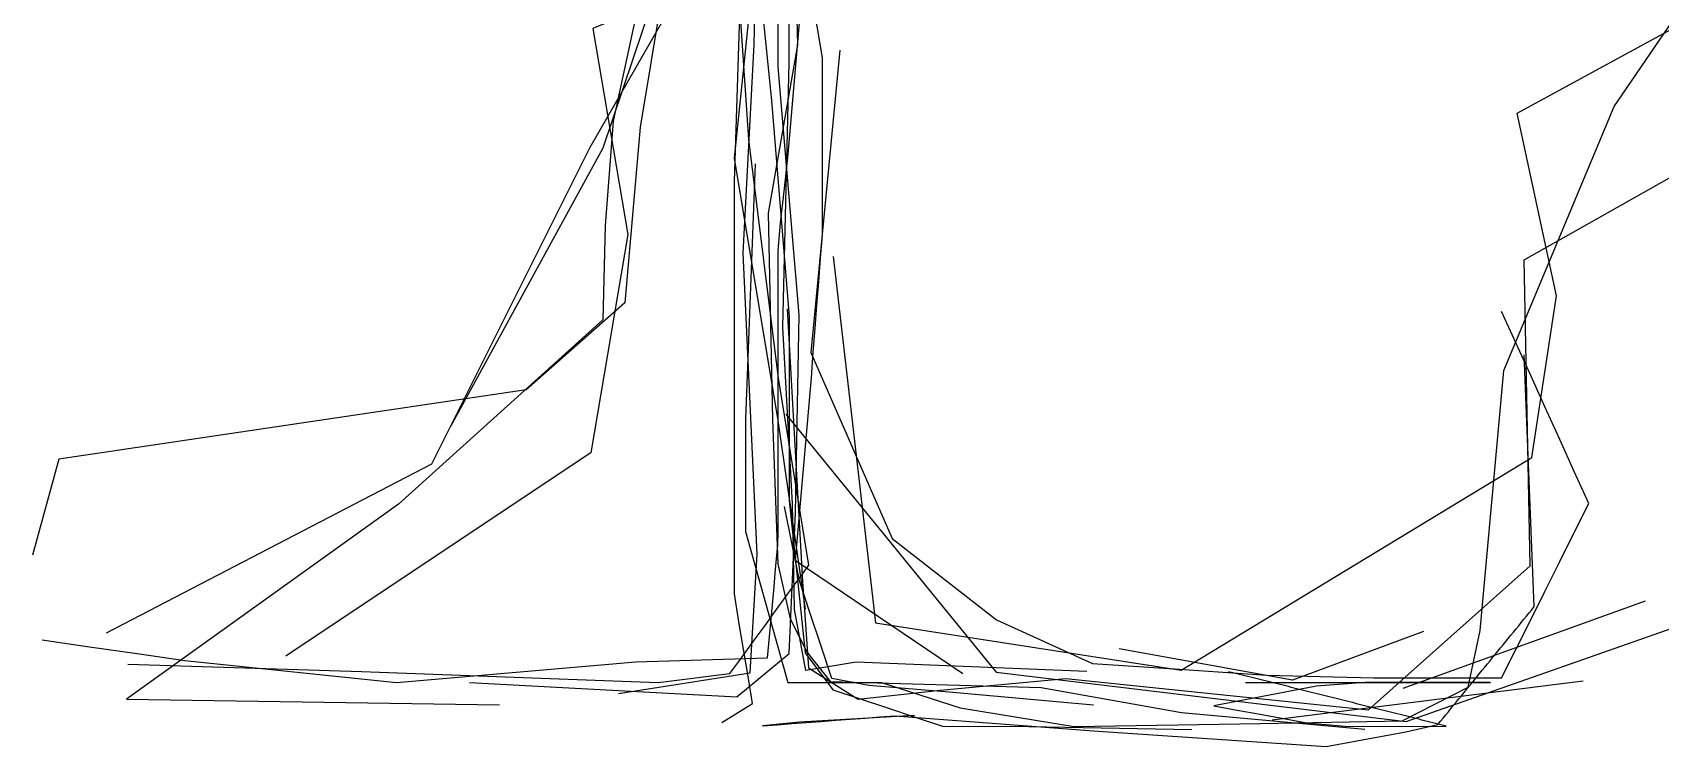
# Model space of a CAD drawing. Header units: metres. Extents: x 30 to 6769, y 117 to 5736.
# Drawn here: x 1317 to 2312, y 478 to 914 of the extents above; entities that cross this region are included whole.
import ezdxf

# ---------------------------------------------------------------- set-up
doc = ezdxf.new("R2010")
doc.units = ezdxf.units.M
doc.layers.add('FLOOR_0', color=1, linetype='Continuous')
doc.layers.add('FLOOR_1', color=2, linetype='Continuous')

msp = doc.modelspace()

# ---------------------------------------------------------------- linework, layer by layer
at = {"layer": 'FLOOR_0', "color": 6}
msp.add_lwpolyline([(1938.59, 2090.39), (1984.66, 2005.01), (2074.66, 1918.76), (2147.18, 1793.9), (2168.71, 1666.83), (2168.71, 1560.6), (2164.13, 1512.97), (2155.97, 1494.61), (2147.81, 1476.24), (2141.89, 1458.54), (2141.89, 1442.59), (2141.89, 1426.64), (2141.89, 1410.69), (2141.89, 1394.74), (2150.29, 1281.43), (2158.94, 1123.44), (2132.64, 1024.3), (1941.19, 984.79), (1770.87, 973.09), (1696, 933.53), (1665.72, 843.48), (1572.6, 673.32)], dxfattribs=at)
at = {"layer": 'FLOOR_0', "color": 1}
for points in [[(2215.03, 1400.56), (2112.96, 1324.5), (2135.95, 1134.7), (2142.08, 992.04), (2129.54, 989.76), (2116.99, 987.47), (2104.45, 985.19), (2091.9, 982.91), (2079.36, 980.63), (1954.84, 972.67), (1894.34, 968.34), (1775.1, 953.26), (1686.57, 927.04), (1671.98, 859.86), (1669.53, 827.99), (1667.08, 796.11), (1665.72, 738.5), (1540.72, 625.85), (1374.38, 506.68), (1602.46, 503.18)], [(2209.01, 1384.98), (2153.84, 1282.01), (2148.07, 1152.05), (2134.3, 1040.94), (2097.69, 1012.16), (2061.08, 983.38), (1928.09, 966.38), (1780.37, 966.38), (1659.54, 916.63), (1680.93, 790.57), (1658.29, 657.24), (1565.09, 595.08), (1471.88, 532.91)], [(2167.64, 548), (2087.39, 518.24), (1981.39, 537.34)]]:
    msp.add_lwpolyline(points, dxfattribs=at)
at = {"layer": 'FLOOR_0', "color": 2}
for points in [[(2236.05, 1346.59), (2202.24, 1196.87), (2185.27, 1079.94), (2133.33, 1023.67), (1985.84, 993.22), (1843.86, 969.88), (1784.26, 950), (1702.35, 921.5), (1657.48, 843.51), (1560.89, 650.24), (1362.02, 546.93)], [(1701.71, 936.26), (1688.6, 856.25), (1679.14, 748.87), (1618.76, 695.75), (1475.96, 674.58), (1333.15, 653.42), (1316.99, 594.61)]]:
    msp.add_lwpolyline(points, dxfattribs=at)
at = {"layer": 'FLOOR_0', "color": 5}
msp.add_lwpolyline([(2303.17, 566.54), (2154.9, 513.2)], dxfattribs=at)
at = {"layer": 'FLOOR_0', "color": 4}
msp.add_lwpolyline([(2265.19, 517.61), (2075.11, 493.88)], dxfattribs=at)
at = {"layer": 'FLOOR_1', "color": 5}
for points in [[(1752.91, 1289.15), (1760.34, 1183.81), (1773.03, 1110.61), (1773.03, 1084.47), (1773.03, 1058.33), (1799.85, 898.72), (1799.85, 842.47), (1799.74, 790.47), (1798.64, 776.15), (1797.54, 761.82), (1796.44, 747.49), (1795.34, 733.16), (1794.23, 718.83), (1793.01, 703.14), (1783.32, 591.66), (1885.91, 522.42)], [(1961.64, 523.53), (1820.71, 529.25), (1789.85, 524.1), (1783, 561.36), (1781.78, 625.97), (1775.78, 733.94), (1779.73, 895.5), (1779.32, 1005.69)], [(1856.37, 496.69), (1786.01, 492.63), (1763.37, 490.27), (1772.35, 490.96), (1781.33, 491.66), (1790.31, 492.35), (1799.29, 493.04), (1808.26, 493.73), (1817.24, 494.42), (1826.22, 495.11), (1835.2, 495.8), (1844.18, 496.49), (1968.56, 487.1), (2108.12, 477.74), (2156.78, 486.6), (2176.4, 491.19), (2177.99, 493.13), (2179.59, 495.08), (2181.18, 497.03), (2182.77, 498.98), (2184.36, 500.92), (2185.96, 502.87), (2187.55, 504.82), (2189.14, 506.77), (2190.73, 508.71), (2192.33, 510.66), (2193.92, 512.61), (2195.51, 514.56), (2197.1, 516.5), (2198.7, 518.45), (2200.29, 520.4), (2201.88, 522.35), (2203.48, 524.29), (2205.07, 526.24), (2206.66, 528.19), (2208.25, 530.14), (2209.85, 532.08), (2211.44, 534.03), (2213.03, 535.98), (2214.62, 537.93), (2216.22, 539.87), (2217.81, 541.82), (2219.4, 543.77), (2220.99, 545.72), (2222.59, 547.66), (2224.18, 549.61), (2225.77, 551.56), (2227.36, 553.51), (2228.96, 555.45), (2230.55, 557.4), (2232.14, 559.35), (2233.74, 561.3), (2235.33, 563.25), (2229.07, 717.02)], [(2058.79, 516.82), (2208.54, 516.82), (2189.36, 516.82), (2170.18, 516.82), (2151, 516.82), (2131.82, 516.82), (2102.14, 514.67), (2039.43, 502.52), (2053.61, 499.94), (2067.78, 497.37), (2081.96, 494.79), (2096.13, 492.21), (2121.82, 489.99), (2181.49, 490.14), (2179.83, 490.56), (2178.16, 490.98), (2176.5, 491.39), (2174.83, 491.81), (2173.17, 492.22), (2171.51, 492.64), (2169.84, 493.06), (2168.18, 493.47), (2166.52, 493.89), (2164.85, 494.31), (2163.19, 494.72), (2161.52, 495.14), (2159.86, 495.55), (2158.2, 495.97), (2156.53, 496.39), (2154.87, 496.8), (2153.2, 497.22), (2151.54, 497.63), (2149.88, 498.05), (2148.21, 498.47), (2146.55, 498.88), (2144.89, 499.3), (2143.22, 499.72), (2141.56, 500.13), (2139.89, 500.55), (2138.23, 500.96), (2136.57, 501.38), (2134.9, 501.8), (2133.24, 502.21), (2131.58, 502.63), (2129.91, 503.04), (2128.25, 503.46), (2126.58, 503.88), (2124.92, 504.29), (2123.26, 504.71), (2121.59, 505.13), (2119.93, 505.54), (2118.26, 505.96), (2116.6, 506.37), (2114.94, 506.79), (2113.27, 507.21), (2111.61, 507.62), (2109.95, 508.04), (2108.28, 508.45), (2106.62, 508.87), (2104.95, 509.29), (2103.29, 509.7), (2101.63, 510.12), (2099.96, 510.54), (2098.3, 510.95), (2096.64, 511.37), (2094.97, 511.78), (2093.31, 512.2), (2091.64, 512.62), (2089.98, 513.03), (2088.32, 513.45), (2086.65, 513.86), (2084.99, 514.28), (2083.32, 514.7), (2081.66, 515.11), (2080, 515.53), (2078.33, 515.95), (2076.67, 516.36), (2075.01, 516.78), (2073.34, 517.19), (2071.68, 517.61), (2070.01, 518.03), (2068.35, 518.44), (2066.69, 518.86), (2065.02, 519.27), (2063.36, 519.69), (2061.7, 520.11), (2060.03, 520.52), (2058.37, 520.94), (2056.7, 521.36), (2055.04, 521.77), (2053.38, 522.19), (2051.71, 522.6), (2050.05, 523.02), (2048.39, 523.44)]]:
    msp.add_lwpolyline(points, dxfattribs=at)
at = {"layer": 'FLOOR_1', "color": 4}
for points in [[(1856.54, 1174.39), (1771.59, 1098.63), (1759.62, 962.89), (1768.87, 872.68), (1779.73, 740.4), (1779.73, 628.08), (1789.54, 534.87), (1806.37, 512.42), (1823.12, 506.83), (1839.87, 501.24), (1856.63, 495.65), (1873.38, 490.07), (1926.15, 489.99), (2025.88, 488.06)], [(1758.83, 833.79), (1752.91, 677.85), (1752.91, 609.16), (1778.83, 516.82), (1836.15, 516.82), (1884.29, 501.43), (1953.91, 489.99), (2067.82, 491.79), (2154.48, 493.42), (2194.83, 513.99), (2202.24, 548.61), (2216.72, 707.53), (2284.05, 868.84), (2350.52, 966.38), (2309.32, 963.67)], [(1965.84, 502.99), (1916.09, 507.47), (1877.54, 510.91), (1852.92, 512.96), (1828.29, 515.01), (1805.78, 519.17), (1799.15, 539.08), (1792.51, 558.99), (1785.88, 578.9), (1776.73, 624.42)]]:
    msp.add_lwpolyline(points, dxfattribs=at)
at = {"layer": 'FLOOR_1', "color": 3}
for points in [[(2131.59, 488.02), (2019.58, 498.2), (1933.71, 513.52), (1805.14, 517.31), (1790.33, 535.88), (1780.43, 555.7), (1773.03, 589.27), (1769.71, 677.5), (1767, 803.8), (1785.03, 906.71), (1782.19, 1018.48)], [(1810.62, 903.44), (1792.87, 718.63), (1842.58, 604.91), (1906.48, 555.15), (1965.06, 528.49), (2018.31, 524.94), (2071.57, 521.39), (2137.25, 519.61), (2215.35, 519.61), (2224.23, 537.38), (2233.1, 555.15), (2241.98, 572.92), (2250.85, 590.69), (2259.73, 608.46), (2268.61, 626.23), (2259.73, 645.78), (2250.85, 665.32), (2241.98, 684.87), (2233.1, 704.42), (2224.23, 723.97), (2215.35, 743.51)]]:
    msp.add_lwpolyline(points, dxfattribs=at)
at = {"layer": 'FLOOR_1', "color": 1}
for points in [[(1789.7, 561.64), (1773.03, 676.94), (1746.2, 837.34), (1761.95, 989.71)], [(1738.58, 492.32), (1757.29, 503.93), (1754.52, 520.59), (1751.74, 537.26), (1748.96, 553.93), (1746.2, 571.01), (1746.2, 662.02), (1746.2, 823.11), (1751.2, 976.17)], [(1675.39, 510.11), (1755.72, 522.76), (1760.15, 595.19), (1751.5, 779.22), (1758.22, 906.87), (1759.62, 969.94)], [(1806.56, 777.27), (1832.36, 553.39), (2019.39, 524.31), (2233.83, 654.32), (2248.88, 753.21), (2224.9, 864.82), (2394.83, 957.58)], [(1777.61, 680.77), (1906.22, 523.1), (2156.97, 492.89), (2338.77, 556.84)]]:
    msp.add_lwpolyline(points, dxfattribs=at)
at = {"layer": 'FLOOR_1', "color": 2}
for points in [[(1375.32, 528.02), (1518.09, 523.53), (1699.61, 516.82), (1743.47, 522.29), (1748.82, 529.66), (1754.18, 537.03), (1759.54, 544.39), (1764.89, 551.76), (1770.25, 559.13), (1775.61, 566.5), (1780.96, 573.87), (1786.32, 581.24), (1791.68, 588.61), (1773.22, 702.76), (1754.96, 848.79), (1746.2, 978.68)], [(1322.77, 542.84), (1351.86, 538.68), (1380.94, 534.52), (1410.02, 530.37), (1539.58, 516.82), (1685.85, 529.41), (1766.47, 531.89), (1767.26, 540.54), (1768.04, 549.18), (1768.83, 557.83), (1769.61, 566.48), (1770.4, 575.12), (1771.19, 583.77), (1771.97, 592.42), (1772.76, 601.07), (1773.03, 609.29), (1773.03, 617.3), (1773.03, 625.31), (1773.03, 633.32), (1773.03, 641.33), (1773.03, 649.33), (1773.03, 657.34), (1773.03, 665.35), (1773.03, 673.36), (1773.03, 681.36), (1773.03, 689.37), (1773.03, 697.38), (1773.03, 705.62), (1773.03, 716.37), (1773.03, 727.12), (1773.03, 737.87), (1773.03, 748.62), (1773.03, 759.37), (1773.03, 770.11), (1773.03, 780.86), (1774.42, 797.74), (1776.76, 818.79), (1779.09, 839.84), (1785.94, 920.15)]]:
    msp.add_lwpolyline(points, dxfattribs=at)
at = {"layer": 'FLOOR_1', "color": 6}
for points in [[(1778.43, 745.23), (1787.78, 578.63), (1791.54, 525.86), (1821.95, 506.61), (1872.08, 512.18), (1948.79, 519.32), (2134.01, 500.15), (2232.77, 588.08), (2229.07, 775.28), (2386.27, 863.85), (2557.4, 949.47)], [(1584.28, 516.82), (1747.67, 507.99), (1779.73, 534.53), (1783.51, 620.44), (1785.77, 741.59), (1773.03, 893.11), (1773.03, 908.94), (1773.03, 924.76)]]:
    msp.add_lwpolyline(points, dxfattribs=at)

doc.saveas('drawing.dxf')
